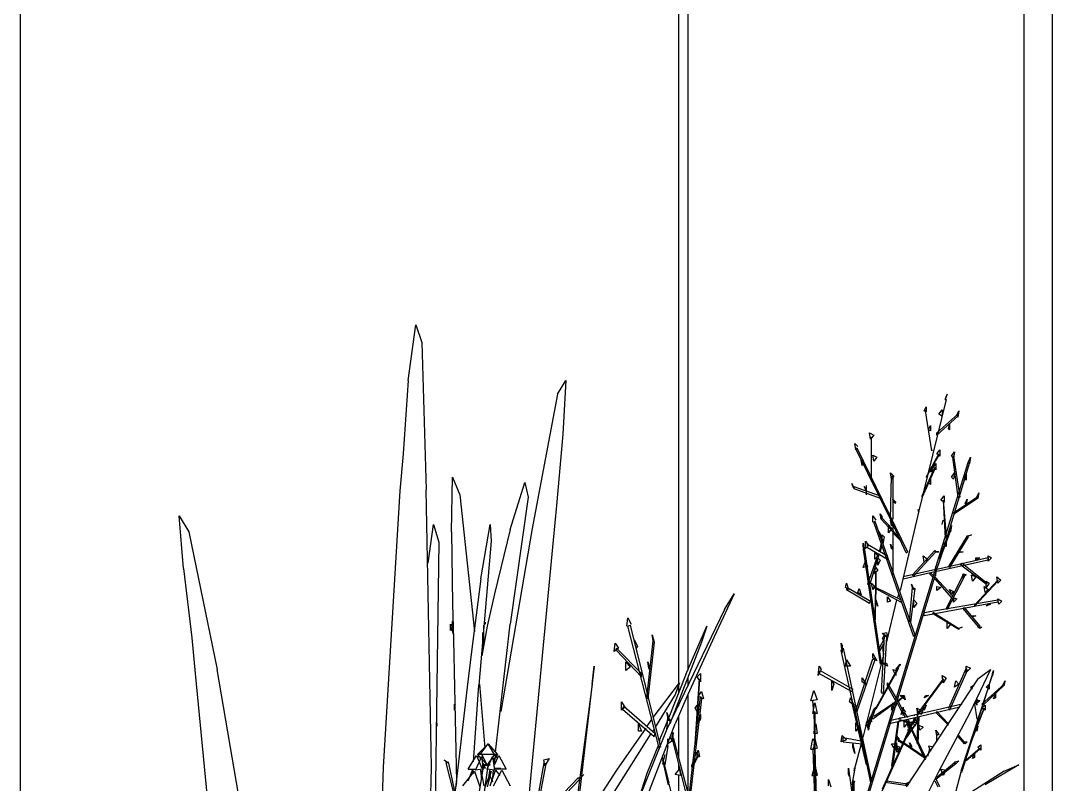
# Model space of a CAD drawing. Header units: millimetres. Extents: x -10.3 to 0, y 0 to 5.9.
# Drawn here: x -1.505 to -0.523, y 3.042 to 3.769 of the extents above; entities that cross this region are included whole.
import ezdxf

# ---------------------------------------------------------------- set-up
doc = ezdxf.new("R2010")
doc.units = ezdxf.units.MM

msp = doc.modelspace()

# ---------------------------------------------------------------- linework, layer by layer
for p, q in [((-0.55, 4.275), (-0.55, 3.01)), ((-0.523, 2.879), (-0.523, 4.275)), ((-1.505, 2.506), (-1.505, 4.238)), ((-0.879, 4.234), (-0.879, 3.137)), ((-0.87, 4.236), (-0.87, 3.151)), ((-1.136, 3.427), (-1.129, 3.48)), ((-1.129, 3.48), (-1.123, 3.463)), ((-1.123, 3.463), (-1.119, 3.323)), ((-1.136, 3.427), (-1.141, 3.357)), ((-0.994, 3.414), (-0.986, 3.427)), ((-0.986, 3.427), (-0.989, 3.376)), ((-0.994, 3.414), (-1.018, 3.286)), ((-0.624, 3.409), (-0.65, 3.303)), ((-0.623, 3.414), (-0.625, 3.409)), ((-0.625, 3.409), (-0.623, 3.414)), ((-0.625, 3.409), (-0.624, 3.409)), ((-0.645, 3.398), (-0.643, 3.402)), ((-0.643, 3.397), (-0.645, 3.398)), ((-0.643, 3.398), (-0.644, 3.398)), ((-0.644, 3.398), (-0.638, 3.36)), ((-0.643, 3.402), (-0.643, 3.397)), ((-0.631, 3.395), (-0.628, 3.399)), ((-0.628, 3.399), (-0.628, 3.393)), ((-0.614, 3.394), (-0.612, 3.398)), ((-0.612, 3.398), (-0.613, 3.392)), ((-0.633, 3.377), (-0.613, 3.395)), ((-0.613, 3.393), (-0.633, 3.375)), ((-0.628, 3.393), (-0.631, 3.395)), ((-0.613, 3.392), (-0.614, 3.394)), ((-0.613, 3.395), (-0.613, 3.393)), ((-0.641, 3.38), (-0.639, 3.384)), ((-0.639, 3.379), (-0.641, 3.38)), ((-0.639, 3.384), (-0.639, 3.379)), ((-0.622, 3.381), (-0.621, 3.385)), ((-0.621, 3.38), (-0.622, 3.381)), ((-0.621, 3.385), (-0.621, 3.38)), ((-0.989, 3.376), (-0.995, 3.308)), ((-0.696, 3.371), (-0.697, 3.377)), ((-0.697, 3.377), (-0.693, 3.375)), ((-0.693, 3.375), (-0.696, 3.371)), ((-0.695, 3.331), (-0.695, 3.373)), ((-0.695, 3.373), (-0.694, 3.373)), ((-0.633, 3.375), (-0.633, 3.377)), ((-0.71, 3.361), (-0.711, 3.367)), ((-0.711, 3.367), (-0.708, 3.364)), ((-0.71, 3.362), (-0.709, 3.363)), ((-0.676, 3.293), (-0.71, 3.362)), ((-0.709, 3.363), (-0.661, 3.264)), ((-0.638, 3.36), (-0.637, 3.361)), ((-0.633, 3.357), (-0.63, 3.361)), ((-0.63, 3.361), (-0.63, 3.355)), ((-0.619, 3.355), (-0.616, 3.359)), ((-0.616, 3.359), (-0.617, 3.353)), ((-1.141, 3.357), (-1.144, 3.322)), ((-0.704, 3.346), (-0.705, 3.351)), ((-0.705, 3.351), (-0.702, 3.348)), ((-0.693, 3.35), (-0.694, 3.356)), ((-0.694, 3.356), (-0.69, 3.354)), ((-0.69, 3.354), (-0.693, 3.35)), ((-0.631, 3.356), (-0.643, 3.335)), ((-0.642, 3.337), (-0.631, 3.357)), ((-0.635, 3.246), (-0.603, 3.349)), ((-0.63, 3.355), (-0.633, 3.357)), ((-0.631, 3.357), (-0.631, 3.356)), ((-0.602, 3.349), (-0.625, 3.272)), ((-0.617, 3.353), (-0.619, 3.355)), ((-0.618, 3.354), (-0.617, 3.355)), ((-0.618, 3.354), (-0.613, 3.316)), ((-0.617, 3.355), (-0.611, 3.316)), ((-0.603, 3.349), (-0.601, 3.354)), ((-0.603, 3.349), (-0.602, 3.349)), ((-0.601, 3.354), (-0.602, 3.348)), ((-0.702, 3.348), (-0.704, 3.346)), ((-0.676, 3.333), (-0.677, 3.339)), ((-0.677, 3.339), (-0.674, 3.336)), ((-0.647, 3.317), (-0.635, 3.344)), ((-0.635, 3.343), (-0.647, 3.316)), ((-0.639, 3.34), (-0.637, 3.344)), ((-0.638, 3.34), (-0.639, 3.34)), ((-0.637, 3.344), (-0.638, 3.34)), ((-0.636, 3.344), (-0.634, 3.348)), ((-0.635, 3.344), (-0.635, 3.343)), ((-0.634, 3.348), (-0.634, 3.342)), ((-0.619, 3.335), (-0.616, 3.339)), ((-0.616, 3.339), (-0.617, 3.333)), ((-1.095, 3.283), (-1.094, 3.335)), ((-1.094, 3.335), (-1.087, 3.318)), ((-1.039, 3.285), (-1.025, 3.33)), ((-1.025, 3.33), (-1.022, 3.316)), ((-0.712, 3.324), (-0.714, 3.329)), ((-0.714, 3.329), (-0.712, 3.325)), ((-0.695, 3.331), (-0.694, 3.331)), ((-0.677, 3.295), (-0.676, 3.336)), ((-0.676, 3.336), (-0.675, 3.336)), ((-0.674, 3.336), (-0.676, 3.333)), ((-0.675, 3.336), (-0.675, 3.295)), ((-0.643, 3.335), (-0.642, 3.337)), ((-0.641, 3.33), (-0.639, 3.334)), ((-0.639, 3.328), (-0.641, 3.33)), ((-0.639, 3.334), (-0.639, 3.328)), ((-0.617, 3.333), (-0.619, 3.335)), ((-0.607, 3.334), (-0.605, 3.338)), ((-0.605, 3.332), (-0.607, 3.334)), ((-0.605, 3.338), (-0.605, 3.332)), ((-1.144, 3.322), (-1.16, 3.059)), ((-1.114, 3.059), (-1.119, 3.323)), ((-0.712, 3.324), (-0.712, 3.326)), ((-0.712, 3.326), (-0.687, 3.317)), ((-0.712, 3.325), (-0.712, 3.324)), ((-0.712, 3.324), (-0.687, 3.315)), ((-0.702, 3.326), (-0.7, 3.322)), ((-0.7, 3.322), (-0.702, 3.326)), ((-0.7, 3.318), (-0.7, 3.327)), ((-0.595, 3.316), (-0.593, 3.32)), ((-0.593, 3.32), (-0.594, 3.315)), ((-1.087, 3.318), (-1.073, 3.188)), ((-1.022, 3.316), (-1.039, 3.195)), ((-0.687, 3.315), (-0.687, 3.317)), ((-0.673, 3.31), (-0.675, 3.314)), ((-0.675, 3.314), (-0.672, 3.311)), ((-0.672, 3.311), (-0.673, 3.31)), ((-0.647, 3.316), (-0.647, 3.317)), ((-0.629, 3.313), (-0.626, 3.317)), ((-0.626, 3.311), (-0.629, 3.313)), ((-0.627, 3.313), (-0.624, 3.278)), ((-0.627, 3.313), (-0.625, 3.277)), ((-0.626, 3.317), (-0.626, 3.311)), ((-0.617, 3.301), (-0.595, 3.316)), ((-0.594, 3.315), (-0.616, 3.3)), ((-0.613, 3.316), (-0.611, 3.316)), ((-0.606, 3.31), (-0.604, 3.314)), ((-0.605, 3.309), (-0.606, 3.31)), ((-0.604, 3.314), (-0.605, 3.309)), ((-0.595, 3.316), (-0.594, 3.315)), ((-0.995, 3.308), (-0.998, 3.275)), ((-0.686, 3.295), (-0.687, 3.3)), ((-0.687, 3.3), (-0.685, 3.297)), ((-0.65, 3.303), (-0.668, 3.227)), ((-0.65, 3.303), (-0.651, 3.304)), ((-0.651, 3.303), (-0.65, 3.303)), ((-0.616, 3.3), (-0.617, 3.301)), ((-1.35, 3.248), (-1.354, 3.298)), ((-1.354, 3.298), (-1.345, 3.283)), ((-1.117, 3.253), (-1.112, 3.29)), ((-1.112, 3.29), (-1.107, 3.273)), ((-1.067, 3.238), (-1.058, 3.29)), ((-1.058, 3.29), (-1.057, 3.274)), ((-0.694, 3.292), (-0.694, 3.298)), ((-0.694, 3.298), (-0.691, 3.294)), ((-0.693, 3.292), (-0.692, 3.293)), ((-0.655, 3.183), (-0.693, 3.292)), ((-0.692, 3.293), (-0.654, 3.185)), ((-0.686, 3.295), (-0.686, 3.297)), ((-0.686, 3.297), (-0.675, 3.285)), ((-0.685, 3.297), (-0.686, 3.295)), ((-0.686, 3.295), (-0.675, 3.283)), ((-0.675, 3.295), (-0.677, 3.295)), ((-0.676, 3.289), (-0.677, 3.294)), ((-0.677, 3.294), (-0.675, 3.288)), ((-0.662, 3.263), (-0.676, 3.293)), ((-0.628, 3.29), (-0.627, 3.294)), ((-1.345, 3.283), (-1.318, 3.152)), ((-1.095, 3.283), (-1.094, 3.214)), ((-1.039, 3.285), (-1.054, 3.224)), ((-1.018, 3.286), (-1.048, 3.112)), ((-0.686, 3.277), (-0.688, 3.283)), ((-0.688, 3.283), (-0.686, 3.279)), ((-0.685, 3.273), (-0.685, 3.28)), ((-0.685, 3.28), (-0.683, 3.278)), ((-0.679, 3.282), (-0.679, 3.289)), ((-0.679, 3.289), (-0.676, 3.286)), ((-0.676, 3.286), (-0.679, 3.282)), ((-0.676, 3.289), (-0.675, 3.289)), ((-0.675, 3.289), (-0.675, 3.242)), ((-0.668, 3.276), (-0.675, 3.284)), ((-0.675, 3.282), (-0.668, 3.275)), ((-0.63, 3.259), (-0.62, 3.285)), ((-0.62, 3.284), (-0.63, 3.257)), ((-0.621, 3.285), (-0.619, 3.289)), ((-0.62, 3.283), (-0.621, 3.285)), ((-0.619, 3.289), (-0.62, 3.283)), ((-0.62, 3.285), (-0.62, 3.284)), ((-0.604, 3.279), (-0.6, 3.28)), ((-0.6, 3.28), (-0.604, 3.278)), ((-1.107, 3.273), (-1.109, 3.137)), ((-1.057, 3.274), (-1.069, 3.137)), ((-0.998, 3.275), (-1.022, 3.025)), ((-0.703, 3.269), (-0.703, 3.272)), ((-0.703, 3.272), (-0.702, 3.265)), ((-0.701, 3.267), (-0.701, 3.274)), ((-0.701, 3.274), (-0.698, 3.27)), ((-0.699, 3.268), (-0.699, 3.271)), ((-0.699, 3.271), (-0.68, 3.26)), ((-0.686, 3.272), (-0.688, 3.264)), ((-0.686, 3.279), (-0.686, 3.277)), ((-0.685, 3.274), (-0.685, 3.276)), ((-0.685, 3.276), (-0.684, 3.275)), ((-0.683, 3.278), (-0.684, 3.273)), ((-0.684, 3.275), (-0.684, 3.272)), ((-0.676, 3.267), (-0.677, 3.271)), ((-0.677, 3.271), (-0.675, 3.266)), ((-0.668, 3.275), (-0.668, 3.276)), ((-0.625, 3.271), (-0.634, 3.245)), ((-0.626, 3.271), (-0.624, 3.275)), ((-0.624, 3.269), (-0.626, 3.271)), ((-0.625, 3.277), (-0.624, 3.278)), ((-0.624, 3.275), (-0.624, 3.269)), ((-0.604, 3.279), (-0.622, 3.25)), ((-0.603, 3.278), (-0.621, 3.249)), ((-0.604, 3.279), (-0.603, 3.278)), ((-0.604, 3.278), (-0.604, 3.279)), ((-0.702, 3.265), (-0.703, 3.269)), ((-0.703, 3.266), (-0.702, 3.268)), ((-0.703, 3.266), (-0.687, 3.157)), ((-0.702, 3.268), (-0.686, 3.158)), ((-0.698, 3.27), (-0.701, 3.267)), ((-0.699, 3.268), (-0.68, 3.257)), ((-0.688, 3.262), (-0.697, 3.232)), ((-0.692, 3.257), (-0.692, 3.263)), ((-0.692, 3.263), (-0.689, 3.26)), ((-0.689, 3.262), (-0.689, 3.261)), ((-0.687, 3.264), (-0.685, 3.27)), ((-0.675, 3.266), (-0.676, 3.267)), ((-0.662, 3.263), (-0.661, 3.264)), ((-0.635, 3.265), (-0.656, 3.242)), ((-0.634, 3.264), (-0.655, 3.241)), ((-0.635, 3.265), (-0.634, 3.264)), ((-0.635, 3.264), (-0.631, 3.264)), ((-0.634, 3.264), (-0.635, 3.264)), ((-0.631, 3.264), (-0.634, 3.264)), ((-0.612, 3.264), (-0.608, 3.264)), ((-0.608, 3.264), (-0.612, 3.263)), ((-0.612, 3.263), (-0.612, 3.264)), ((-0.703, 3.249), (-0.701, 3.255)), ((-0.701, 3.255), (-0.699, 3.25)), ((-0.69, 3.258), (-0.699, 3.233)), ((-0.689, 3.26), (-0.692, 3.257)), ((-0.689, 3.251), (-0.689, 3.258)), ((-0.689, 3.258), (-0.687, 3.256)), ((-0.687, 3.256), (-0.689, 3.251)), ((-0.68, 3.257), (-0.68, 3.26)), ((-0.646, 3.26), (-0.642, 3.257)), ((-0.645, 3.254), (-0.646, 3.26)), ((-0.642, 3.257), (-0.645, 3.254)), ((-0.584, 3.258), (-0.633, 3.247)), ((-0.584, 3.256), (-0.633, 3.245)), ((-0.63, 3.257), (-0.63, 3.259)), ((-0.61, 3.251), (-0.609, 3.253)), ((-0.586, 3.233), (-0.61, 3.251)), ((-0.609, 3.253), (-0.585, 3.234)), ((-0.596, 3.258), (-0.592, 3.258)), ((-0.592, 3.258), (-0.596, 3.256)), ((-0.596, 3.256), (-0.596, 3.258)), ((-0.584, 3.26), (-0.581, 3.258)), ((-0.584, 3.255), (-0.584, 3.26)), ((-0.584, 3.258), (-0.584, 3.256)), ((-0.581, 3.258), (-0.584, 3.255)), ((-1.35, 3.248), (-1.342, 3.182)), ((-0.709, 3.001), (-0.635, 3.245)), ((-0.634, 3.244), (-0.708, 3)), ((-0.699, 3.25), (-0.703, 3.249)), ((-0.693, 3.243), (-0.691, 3.249)), ((-0.689, 3.246), (-0.693, 3.243)), ((-0.691, 3.249), (-0.689, 3.246)), ((-0.691, 3.245), (-0.691, 3.23)), ((-0.691, 3.23), (-0.691, 3.245)), ((-0.675, 3.242), (-0.675, 3.243)), ((-0.634, 3.247), (-0.665, 3.24)), ((-0.665, 3.238), (-0.635, 3.245)), ((-0.656, 3.242), (-0.655, 3.241)), ((-0.64, 3.243), (-0.639, 3.244)), ((-0.636, 3.239), (-0.64, 3.243)), ((-0.636, 3.241), (-0.639, 3.244)), ((-0.634, 3.245), (-0.635, 3.246)), ((-0.635, 3.245), (-0.634, 3.244)), ((-0.634, 3.241), (-0.634, 3.25)), ((-0.608, 3.242), (-0.624, 3.21)), ((-0.622, 3.25), (-0.621, 3.249)), ((-0.609, 3.239), (-0.608, 3.243)), ((-0.605, 3.242), (-0.609, 3.239)), ((-0.608, 3.243), (-0.605, 3.242)), ((-0.608, 3.242), (-0.607, 3.24)), ((-0.6, 3.242), (-0.596, 3.24)), ((-0.599, 3.236), (-0.6, 3.242)), ((-1.067, 3.238), (-1.076, 3.169)), ((-0.72, 3.23), (-0.719, 3.234)), ((-0.719, 3.234), (-0.717, 3.228)), ((-0.697, 3.232), (-0.699, 3.233)), ((-0.694, 3.228), (-0.695, 3.234)), ((-0.695, 3.234), (-0.692, 3.231)), ((-0.692, 3.231), (-0.694, 3.228)), ((-0.693, 3.23), (-0.693, 3.231)), ((-0.693, 3.231), (-0.667, 3.218)), ((-0.665, 3.24), (-0.665, 3.238)), ((-0.656, 3.23), (-0.657, 3.233)), ((-0.657, 3.233), (-0.655, 3.228)), ((-0.618, 3.222), (-0.635, 3.24)), ((-0.635, 3.238), (-0.619, 3.22)), ((-0.633, 3.231), (-0.629, 3.23)), ((-0.633, 3.227), (-0.633, 3.231)), ((-0.607, 3.24), (-0.623, 3.209)), ((-0.596, 3.24), (-0.599, 3.236)), ((-0.575, 3.237), (-0.597, 3.213)), ((-0.575, 3.236), (-0.597, 3.212)), ((-0.588, 3.231), (-0.584, 3.228)), ((-0.587, 3.225), (-0.588, 3.231)), ((-0.586, 3.236), (-0.583, 3.234)), ((-0.586, 3.23), (-0.586, 3.236)), ((-0.585, 3.234), (-0.586, 3.233)), ((-0.583, 3.234), (-0.586, 3.23)), ((-0.576, 3.24), (-0.572, 3.237)), ((-0.575, 3.234), (-0.576, 3.24)), ((-0.575, 3.237), (-0.575, 3.236)), ((-0.572, 3.237), (-0.575, 3.234)), ((-1.054, 3.224), (-1.061, 3.193)), ((-0.826, 3.224), (-0.845, 3.183)), ((-0.835, 3.209), (-0.826, 3.224)), ((-0.717, 3.228), (-0.72, 3.23)), ((-0.719, 3.228), (-0.718, 3.23)), ((-0.719, 3.228), (-0.697, 3.215)), ((-0.718, 3.23), (-0.696, 3.217)), ((-0.708, 3.225), (-0.707, 3.229)), ((-0.705, 3.223), (-0.708, 3.225)), ((-0.707, 3.229), (-0.705, 3.223)), ((-0.693, 3.23), (-0.667, 3.216)), ((-0.691, 3.229), (-0.692, 3.193)), ((-0.692, 3.193), (-0.691, 3.229)), ((-0.68, 3.216), (-0.68, 3.221)), ((-0.68, 3.221), (-0.677, 3.217)), ((-0.67, 3.22), (-0.669, 3.224)), ((-0.659, 3.198), (-0.656, 3.23)), ((-0.654, 3.229), (-0.658, 3.197)), ((-0.656, 3.23), (-0.654, 3.229)), ((-0.655, 3.228), (-0.656, 3.23)), ((-0.629, 3.23), (-0.633, 3.227)), ((-0.621, 3.228), (-0.617, 3.226)), ((-0.619, 3.224), (-0.621, 3.228)), ((-0.617, 3.226), (-0.619, 3.224)), ((-0.584, 3.228), (-0.587, 3.225)), ((-1.094, 3.214), (-1.093, 3.18)), ((-0.697, 3.215), (-0.696, 3.217)), ((-0.691, 3.216), (-0.691, 3.218)), ((-0.691, 3.218), (-0.689, 3.212)), ((-0.689, 3.212), (-0.691, 3.216)), ((-0.681, 3.177), (-0.671, 3.218)), ((-0.677, 3.217), (-0.68, 3.216)), ((-0.667, 3.216), (-0.667, 3.218)), ((-0.655, 3.211), (-0.655, 3.218)), ((-0.655, 3.218), (-0.652, 3.215)), ((-0.652, 3.215), (-0.655, 3.211)), ((-0.645, 3.206), (-0.575, 3.218)), ((-0.575, 3.216), (-0.645, 3.203)), ((-0.616, 3.22), (-0.617, 3.218)), ((-0.617, 3.22), (-0.614, 3.219)), ((-0.617, 3.218), (-0.617, 3.219)), ((-0.614, 3.219), (-0.617, 3.216)), ((-0.617, 3.216), (-0.617, 3.219)), ((-0.597, 3.213), (-0.597, 3.212)), ((-0.582, 3.214), (-0.586, 3.212)), ((-0.586, 3.212), (-0.584, 3.214)), ((-0.584, 3.214), (-0.582, 3.214)), ((-0.575, 3.219), (-0.571, 3.217)), ((-0.574, 3.214), (-0.575, 3.219)), ((-0.575, 3.218), (-0.575, 3.216)), ((-0.571, 3.217), (-0.574, 3.214)), ((-0.835, 3.209), (-0.89, 3.095)), ((-0.645, 3.203), (-0.645, 3.206)), ((-0.637, 3.205), (-0.636, 3.206)), ((-0.612, 3.19), (-0.637, 3.205)), ((-0.636, 3.206), (-0.612, 3.191)), ((-0.624, 3.21), (-0.623, 3.209)), ((-0.608, 3.21), (-0.607, 3.211)), ((-0.593, 3.192), (-0.608, 3.21)), ((-0.607, 3.211), (-0.592, 3.193)), ((-0.6, 3.203), (-0.596, 3.203)), ((-0.599, 3.202), (-0.6, 3.203)), ((-0.596, 3.203), (-0.599, 3.202)), ((-1.096, 3.189), (-1.096, 3.195)), ((-1.096, 3.195), (-1.094, 3.192)), ((-1.094, 3.192), (-1.096, 3.189)), ((-1.095, 3.191), (-1.095, 3.192)), ((-1.095, 3.192), (-1.093, 3.186)), ((-1.094, 3.192), (-1.094, 3.198)), ((-1.094, 3.198), (-1.093, 3.197)), ((-1.094, 3.192), (-1.093, 3.192)), ((-1.061, 3.193), (-1.066, 3.165)), ((-1.064, 3.178), (-1.064, 3.194)), ((-1.063, 3.197), (-1.063, 3.196)), ((-1.063, 3.196), (-1.063, 3.195)), ((-1.053, 3.073), (-1.039, 3.195)), ((-0.928, 3.193), (-0.927, 3.201)), ((-0.927, 3.201), (-0.924, 3.195)), ((-0.927, 3.193), (-0.925, 3.194)), ((-0.897, 3.076), (-0.927, 3.193)), ((-0.925, 3.194), (-0.896, 3.078)), ((-0.872, 3.147), (-0.852, 3.193)), ((-0.852, 3.193), (-0.857, 3.178)), ((-0.658, 3.197), (-0.659, 3.198)), ((-0.623, 3.197), (-0.62, 3.195)), ((-0.623, 3.191), (-0.623, 3.197)), ((-0.62, 3.195), (-0.623, 3.191)), ((-0.613, 3.191), (-0.609, 3.192)), ((-0.609, 3.192), (-0.612, 3.191)), ((-0.594, 3.192), (-0.59, 3.192)), ((-0.592, 3.191), (-0.594, 3.192)), ((-0.592, 3.193), (-0.593, 3.192)), ((-0.59, 3.192), (-0.592, 3.191)), ((-1.342, 3.182), (-1.339, 3.148)), ((-1.095, 3.191), (-1.093, 3.185)), ((-1.065, 3.178), (-1.065, 3.187)), ((-0.903, 3.179), (-0.904, 3.185)), ((-0.904, 3.185), (-0.902, 3.178)), ((-0.845, 3.183), (-0.87, 3.128)), ((-0.683, 3.184), (-0.686, 3.13)), ((-0.685, 3.186), (-0.681, 3.187)), ((-0.68, 3.183), (-0.685, 3.186)), ((-0.683, 3.185), (-0.685, 3.181)), ((-0.681, 3.183), (-0.684, 3.129)), ((-0.683, 3.184), (-0.681, 3.183)), ((-0.682, 3.183), (-0.682, 3.184)), ((-0.681, 3.187), (-0.68, 3.183)), ((-0.654, 3.185), (-0.655, 3.183)), ((-0.612, 3.191), (-0.613, 3.191)), ((-0.612, 3.191), (-0.612, 3.19)), ((-1.093, 3.18), (-1.09, 3.045)), ((-1.065, 3.18), (-1.065, 3.171)), ((-0.94, 3.169), (-0.939, 3.177)), ((-0.936, 3.172), (-0.94, 3.169)), ((-0.939, 3.177), (-0.936, 3.172)), ((-0.938, 3.17), (-0.938, 3.172)), ((-0.938, 3.172), (-0.914, 3.148)), ((-0.919, 3.172), (-0.921, 3.18)), ((-0.921, 3.18), (-0.918, 3.174)), ((-0.918, 3.174), (-0.919, 3.172)), ((-0.909, 3.125), (-0.903, 3.179)), ((-0.902, 3.178), (-0.908, 3.124)), ((-0.903, 3.179), (-0.902, 3.178)), ((-0.902, 3.178), (-0.903, 3.179)), ((-0.857, 3.178), (-0.887, 3.1)), ((-0.723, 3.168), (-0.724, 3.177)), ((-0.724, 3.177), (-0.723, 3.175)), ((-0.724, 3.17), (-0.722, 3.172)), ((-0.723, 3.175), (-0.723, 3.168)), ((-0.722, 3.172), (-0.695, 3.046)), ((-0.683, 3.181), (-0.688, 3.172)), ((-0.683, 3.177), (-0.688, 3.169)), ((-0.688, 3.169), (-0.688, 3.172)), ((-0.685, 3.181), (-0.683, 3.181)), ((-0.684, 3.169), (-0.684, 3.176)), ((-0.684, 3.176), (-0.683, 3.175)), ((-1.076, 3.169), (-1.08, 3.135)), ((-0.938, 3.17), (-0.914, 3.145)), ((-0.713, 3.12), (-0.724, 3.17)), ((-0.703, 3.087), (-0.683, 3.167)), ((-0.694, 3.163), (-0.694, 3.167)), ((-0.694, 3.167), (-0.69, 3.16)), ((-0.69, 3.16), (-0.694, 3.163)), ((-0.959, 3.155), (-0.965, 3.103)), ((-0.961, 3.138), (-0.959, 3.155)), ((-0.929, 3.151), (-0.929, 3.159)), ((-0.929, 3.159), (-0.925, 3.154)), ((-0.925, 3.154), (-0.929, 3.151)), ((-0.907, 3.153), (-0.908, 3.159)), ((-0.908, 3.159), (-0.906, 3.152)), ((-0.906, 3.152), (-0.907, 3.153)), ((-0.746, 3.146), (-0.745, 3.155)), ((-0.745, 3.155), (-0.743, 3.152)), ((-0.72, 3.155), (-0.719, 3.161)), ((-0.715, 3.155), (-0.72, 3.155)), ((-0.719, 3.161), (-0.715, 3.155)), ((-0.71, 3.113), (-0.694, 3.162)), ((-0.692, 3.161), (-0.709, 3.112)), ((-0.694, 3.162), (-0.692, 3.161)), ((-0.669, 3.155), (-0.691, 3.115)), ((-0.687, 3.157), (-0.686, 3.158)), ((-0.685, 3.158), (-0.681, 3.158)), ((-0.68, 3.155), (-0.685, 3.158)), ((-0.681, 3.158), (-0.68, 3.155)), ((-0.672, 3.152), (-0.668, 3.157)), ((-0.668, 3.156), (-0.672, 3.152)), ((-0.669, 3.155), (-0.67, 3.152)), ((-0.668, 3.157), (-0.668, 3.156)), ((-0.605, 3.153), (-0.622, 3.115)), ((-0.605, 3.155), (-0.601, 3.153)), ((-0.605, 3.149), (-0.605, 3.155)), ((-0.605, 3.153), (-0.604, 3.151)), ((-0.601, 3.153), (-0.605, 3.149)), ((-1.339, 3.148), (-1.314, 2.894)), ((-1.283, 2.949), (-1.318, 3.152)), ((-0.914, 3.145), (-0.914, 3.148)), ((-0.872, 3.147), (-0.888, 3.106)), ((-0.87, 3.145), (-0.87, 3.136)), ((-0.863, 3.081), (-0.859, 3.143)), ((-0.859, 3.143), (-0.863, 3.081)), ((-0.861, 3.145), (-0.858, 3.148)), ((-0.858, 3.14), (-0.861, 3.145)), ((-0.858, 3.148), (-0.858, 3.14)), ((-0.743, 3.152), (-0.746, 3.146)), ((-0.745, 3.148), (-0.744, 3.151)), ((-0.745, 3.148), (-0.714, 3.131)), ((-0.744, 3.151), (-0.713, 3.133)), ((-0.704, 3.14), (-0.704, 3.144)), ((-0.704, 3.144), (-0.7, 3.137)), ((-0.67, 3.152), (-0.691, 3.114)), ((-0.675, 3.152), (-0.672, 3.151)), ((-0.672, 3.146), (-0.675, 3.152)), ((-0.672, 3.151), (-0.672, 3.146)), ((-0.594, 3.143), (-0.662, 3.04)), ((-0.627, 3.143), (-0.652, 3.109)), ((-0.628, 3.146), (-0.624, 3.144)), ((-0.627, 3.139), (-0.628, 3.146)), ((-0.624, 3.144), (-0.627, 3.139)), ((-0.627, 3.143), (-0.627, 3.142)), ((-0.604, 3.151), (-0.621, 3.113)), ((-0.58, 3.147), (-0.61, 3.055)), ((-0.609, 3.055), (-0.58, 3.147)), ((-0.582, 3.152), (-0.602, 3.11)), ((-0.594, 3.143), (-0.582, 3.152)), ((-0.58, 3.148), (-0.579, 3.151)), ((-0.579, 3.151), (-0.58, 3.146)), ((-0.58, 3.146), (-0.58, 3.148)), ((-1.109, 3.137), (-1.112, 2.877)), ((-1.08, 3.135), (-1.11, 2.875)), ((-1.074, 3.064), (-1.069, 3.137)), ((-1.063, 3.077), (-1.068, 3.138)), ((-0.961, 3.138), (-0.979, 3.001)), ((-0.903, 3.106), (-0.878, 3.139)), ((-0.878, 3.139), (-0.882, 3.128)), ((-0.879, 3.136), (-0.879, 3.129)), ((-0.733, 3.132), (-0.733, 3.141)), ((-0.733, 3.141), (-0.731, 3.138)), ((-0.731, 3.138), (-0.733, 3.132)), ((-0.714, 3.131), (-0.713, 3.133)), ((-0.7, 3.137), (-0.704, 3.14)), ((-0.671, 3.124), (-0.68, 3.139)), ((-0.68, 3.136), (-0.68, 3.139)), ((-0.672, 3.122), (-0.68, 3.136)), ((-0.627, 3.142), (-0.652, 3.108)), ((-0.616, 3.135), (-0.615, 3.141)), ((-0.612, 3.138), (-0.616, 3.135)), ((-0.615, 3.141), (-0.612, 3.138)), ((-0.601, 3.135), (-0.598, 3.137)), ((-0.601, 3.135), (-0.599, 3.133)), ((-0.598, 3.137), (-0.598, 3.136)), ((-0.59, 3.119), (-0.569, 3.138)), ((-0.569, 3.137), (-0.589, 3.118)), ((-0.586, 3.135), (-0.583, 3.138)), ((-0.583, 3.133), (-0.586, 3.135)), ((-0.583, 3.138), (-0.583, 3.133)), ((-0.57, 3.137), (-0.568, 3.141)), ((-0.568, 3.141), (-0.569, 3.138)), ((-0.569, 3.138), (-0.569, 3.137)), ((-0.908, 3.124), (-0.909, 3.125)), ((-0.882, 3.128), (-0.901, 3.097)), ((-0.87, 3.128), (-0.882, 3.1)), ((-0.873, 2.992), (-0.858, 3.126)), ((-0.857, 3.124), (-0.872, 2.993)), ((-0.87, 3.128), (-0.87, 3.034)), ((-0.86, 3.126), (-0.857, 3.131)), ((-0.855, 3.124), (-0.86, 3.126)), ((-0.858, 3.126), (-0.857, 3.124)), ((-0.857, 3.131), (-0.855, 3.124)), ((-0.753, 3.122), (-0.75, 3.132)), ((-0.747, 3.123), (-0.753, 3.122)), ((-0.751, 3.122), (-0.75, 3.123)), ((-0.75, 3.132), (-0.747, 3.123)), ((-0.716, 3.121), (-0.715, 3.125)), ((-0.715, 3.125), (-0.712, 3.118)), ((-0.686, 3.13), (-0.684, 3.129)), ((-0.67, 3.122), (-0.665, 3.126)), ((-0.664, 3.126), (-0.67, 3.121)), ((-0.668, 3.127), (-0.664, 3.127)), ((-0.663, 3.123), (-0.668, 3.127)), ((-0.665, 3.126), (-0.664, 3.126)), ((-0.664, 3.127), (-0.663, 3.123)), ((-0.641, 3.127), (-0.645, 3.125)), ((-0.645, 3.125), (-0.643, 3.127)), ((-0.643, 3.127), (-0.641, 3.127)), ((-0.596, 3.122), (-0.595, 3.124)), ((-0.596, 3.119), (-0.595, 3.123)), ((-0.595, 3.124), (-0.595, 3.123)), ((-0.595, 3.123), (-0.592, 3.122)), ((-0.579, 3.124), (-0.577, 3.129)), ((-0.577, 3.125), (-0.579, 3.124)), ((-0.577, 3.129), (-0.577, 3.125)), ((-1.092, 3.113), (-1.092, 3.119)), ((-1.092, 3.119), (-1.091, 3.118)), ((-1.092, 3.113), (-1.091, 3.113)), ((-0.933, 3.113), (-0.933, 3.121)), ((-0.933, 3.121), (-0.93, 3.116)), ((-0.93, 3.116), (-0.933, 3.113)), ((-0.932, 3.114), (-0.931, 3.117)), ((-0.932, 3.114), (-0.902, 3.088)), ((-0.931, 3.117), (-0.901, 3.091)), ((-0.879, 3.122), (-0.879, 3.117)), ((-0.863, 3.115), (-0.861, 3.118)), ((-0.86, 3.11), (-0.863, 3.115)), ((-0.861, 3.118), (-0.86, 3.11)), ((-0.75, 3.111), (-0.751, 3.122)), ((-0.751, 3.11), (-0.749, 3.12)), ((-0.749, 3.12), (-0.747, 3.11)), ((-0.712, 3.118), (-0.716, 3.121)), ((-0.7, 3.061), (-0.714, 3.121)), ((-0.714, 3.121), (-0.7, 3.061)), ((-0.712, 3.118), (-0.708, 3.099)), ((-0.709, 3.112), (-0.71, 3.113)), ((-0.699, 3.097), (-0.693, 3.114)), ((-0.691, 3.116), (-0.697, 3.099)), ((-0.694, 3.105), (-0.673, 3.12)), ((-0.672, 3.121), (-0.693, 3.107)), ((-0.693, 3.114), (-0.691, 3.116)), ((-0.609, 3.119), (-0.678, 3.103)), ((-0.611, 3.116), (-0.678, 3.1)), ((-0.676, 3.113), (-0.675, 3.12)), ((-0.674, 3.118), (-0.676, 3.113)), ((-0.675, 3.12), (-0.674, 3.118)), ((-0.671, 3.12), (-0.672, 3.117)), ((-0.666, 3.111), (-0.671, 3.121)), ((-0.67, 3.122), (-0.666, 3.114)), ((-0.667, 3.109), (-0.665, 3.116)), ((-0.665, 3.115), (-0.667, 3.109)), ((-0.665, 3.113), (-0.666, 3.114)), ((-0.666, 3.114), (-0.665, 3.114)), ((-0.666, 3.114), (-0.666, 3.111)), ((-0.665, 3.116), (-0.665, 3.115)), ((-0.665, 3.114), (-0.663, 3.112)), ((-0.665, 3.108), (-0.665, 3.113)), ((-0.651, 3.11), (-0.652, 3.115)), ((-0.652, 3.115), (-0.648, 3.113)), ((-0.651, 3.105), (-0.651, 3.114)), ((-0.648, 3.113), (-0.65, 3.11)), ((-0.645, 3.116), (-0.648, 3.109)), ((-0.648, 3.109), (-0.645, 3.116)), ((-0.645, 3.118), (-0.643, 3.118)), ((-0.643, 3.118), (-0.645, 3.113)), ((-0.645, 3.113), (-0.645, 3.118)), ((-0.622, 3.115), (-0.621, 3.113)), ((-0.6, 3.084), (-0.588, 3.115)), ((-0.588, 3.115), (-0.6, 3.084)), ((-0.595, 3.12), (-0.597, 3.119)), ((-0.597, 3.119), (-0.595, 3.105)), ((-0.596, 3.122), (-0.595, 3.122)), ((-0.592, 3.122), (-0.596, 3.119)), ((-0.595, 3.122), (-0.595, 3.12)), ((-0.595, 3.118), (-0.595, 3.119)), ((-0.595, 3.119), (-0.595, 3.118)), ((-0.589, 3.118), (-0.59, 3.119)), ((-0.59, 3.115), (-0.587, 3.118)), ((-0.587, 3.113), (-0.59, 3.115)), ((-0.587, 3.118), (-0.587, 3.113)), ((-0.905, 3.104), (-0.909, 3.098)), ((-0.904, 3.104), (-0.905, 3.104)), ((-0.889, 3.104), (-0.897, 3.085)), ((-0.888, 3.103), (-0.89, 3.111)), ((-0.89, 3.111), (-0.888, 3.105)), ((-0.89, 3.094), (-0.889, 3.106)), ((-0.889, 3.106), (-0.887, 3.104)), ((-0.888, 3.105), (-0.888, 3.103)), ((-0.887, 3.104), (-0.887, 3.1)), ((-0.879, 3.107), (-0.879, 3.068)), ((-0.86, 3.101), (-0.858, 3.109)), ((-0.858, 3.105), (-0.86, 3.101)), ((-0.858, 3.109), (-0.858, 3.105)), ((-0.747, 3.11), (-0.751, 3.11)), ((-0.75, 3.11), (-0.749, 3.078)), ((-0.749, 3.055), (-0.749, 3.112)), ((-0.749, 3.112), (-0.749, 3.11)), ((-0.749, 3.11), (-0.749, 3.052)), ((-0.699, 3.101), (-0.694, 3.111)), ((-0.696, 3.104), (-0.699, 3.101)), ((-0.698, 3.102), (-0.695, 3.108)), ((-0.695, 3.106), (-0.697, 3.106)), ((-0.697, 3.106), (-0.696, 3.105)), ((-0.656, 3.1), (-0.669, 3.104)), ((-0.669, 3.104), (-0.667, 3.104)), ((-0.668, 3.106), (-0.668, 3.105)), ((-0.668, 3.105), (-0.668, 3.106)), ((-0.667, 3.104), (-0.655, 3.101)), ((-0.663, 3.112), (-0.665, 3.108)), ((-0.665, 3.11), (-0.664, 3.111)), ((-0.665, 3.11), (-0.663, 3.106)), ((-0.664, 3.111), (-0.661, 3.106)), ((-0.662, 3.104), (-0.661, 3.102)), ((-0.659, 3.102), (-0.66, 3.104)), ((-0.656, 3.101), (-0.654, 3.106)), ((-0.654, 3.108), (-0.655, 3.108)), ((-0.654, 3.105), (-0.655, 3.101)), ((-0.654, 3.106), (-0.654, 3.105)), ((-0.653, 3.103), (-0.654, 3.106)), ((-0.653, 3.106), (-0.653, 3.103)), ((-0.65, 3.106), (-0.653, 3.101)), ((-0.653, 3.101), (-0.65, 3.106)), ((-0.652, 3.109), (-0.652, 3.108)), ((-0.651, 3.106), (-0.652, 3.082)), ((-0.651, 3.11), (-0.651, 3.112)), ((-0.651, 3.112), (-0.65, 3.112)), ((-0.65, 3.107), (-0.651, 3.081)), ((-0.65, 3.109), (-0.65, 3.111)), ((-0.622, 3.1), (-0.633, 3.112)), ((-0.633, 3.11), (-0.633, 3.112)), ((-0.622, 3.099), (-0.633, 3.11)), ((-0.602, 3.11), (-0.631, 3.055)), ((-0.595, 3.105), (-0.594, 3.105)), ((-1.109, 3.101), (-1.109, 3.1)), ((-1.109, 3.1), (-1.109, 3.098)), ((-0.89, 3.095), (-0.981, 2.87)), ((-0.965, 3.103), (-0.973, 3.034)), ((-0.966, 2.882), (-0.882, 3.1)), ((-0.91, 3.096), (-0.938, 3.056)), ((-0.917, 3.093), (-0.917, 3.1)), ((-0.917, 3.1), (-0.914, 3.093)), ((-0.903, 3.093), (-0.902, 3.095)), ((-0.75, 3.091), (-0.748, 3.1)), ((-0.748, 3.1), (-0.747, 3.091)), ((-0.71, 3.093), (-0.71, 3.101)), ((-0.71, 3.101), (-0.707, 3.098)), ((-0.707, 3.098), (-0.71, 3.093)), ((-0.707, 3.097), (-0.696, 3.044)), ((-0.7, 3.101), (-0.701, 3.098)), ((-0.701, 3.098), (-0.699, 3.1)), ((-0.7, 3.102), (-0.697, 3.1)), ((-0.698, 3.094), (-0.7, 3.102)), ((-0.7, 3.101), (-0.699, 3.101)), ((-0.699, 3.101), (-0.697, 3.102)), ((-0.699, 3.101), (-0.698, 3.101)), ((-0.697, 3.099), (-0.699, 3.097)), ((-0.697, 3.1), (-0.698, 3.094)), ((-0.695, 3.103), (-0.695, 3.102)), ((-0.657, 3.1), (-0.685, 3.038)), ((-0.685, 3.036), (-0.656, 3.1)), ((-0.678, 3.1), (-0.678, 3.103)), ((-0.67, 3.102), (-0.676, 3.06)), ((-0.675, 3.059), (-0.669, 3.102)), ((-0.671, 3.102), (-0.67, 3.102)), ((-0.664, 3.103), (-0.661, 3.101)), ((-0.664, 3.097), (-0.664, 3.103)), ((-0.661, 3.101), (-0.664, 3.097)), ((-0.654, 3.099), (-0.664, 3.084)), ((-0.664, 3.084), (-0.654, 3.099)), ((-0.66, 3.096), (-0.661, 3.1)), ((-0.661, 3.1), (-0.658, 3.096)), ((-0.661, 3.094), (-0.657, 3.097)), ((-0.657, 3.094), (-0.661, 3.094)), ((-0.66, 3.101), (-0.658, 3.096)), ((-0.658, 3.096), (-0.66, 3.096)), ((-0.657, 3.098), (-0.659, 3.1)), ((-0.657, 3.102), (-0.652, 3.101)), ((-0.654, 3.099), (-0.657, 3.102)), ((-0.657, 3.097), (-0.657, 3.094)), ((-0.643, 3.067), (-0.657, 3.096)), ((-0.657, 3.094), (-0.644, 3.066)), ((-0.655, 3.101), (-0.656, 3.1)), ((-0.652, 3.101), (-0.654, 3.099)), ((-0.653, 3.1), (-0.654, 3.098)), ((-0.654, 3.098), (-0.653, 3.099)), ((-0.653, 3.103), (-0.652, 3.103)), ((-0.653, 3.103), (-0.653, 3.101)), ((-0.652, 3.103), (-0.652, 3.101)), ((-0.649, 3.094), (-0.65, 3.099)), ((-0.65, 3.099), (-0.646, 3.097)), ((-0.646, 3.097), (-0.649, 3.094)), ((-0.633, 3.089), (-0.634, 3.094)), ((-0.634, 3.094), (-0.631, 3.09)), ((-0.596, 3.096), (-0.594, 3.098)), ((-0.595, 3.093), (-0.596, 3.096)), ((-0.594, 3.098), (-0.595, 3.093)), ((-0.94, 3.035), (-0.905, 3.091)), ((-0.914, 3.093), (-0.917, 3.093)), ((-0.902, 3.088), (-0.901, 3.091)), ((-0.897, 3.085), (-0.897, 3.083)), ((-0.889, 3.077), (-0.889, 3.086)), ((-0.885, 3.084), (-0.889, 3.081)), ((-0.887, 3.087), (-0.885, 3.084)), ((-0.885, 3.088), (-0.884, 3.092)), ((-0.884, 3.092), (-0.885, 3.083)), ((-0.885, 3.083), (-0.885, 3.088)), ((-0.885, 3.086), (-0.884, 3.087)), ((-0.885, 3.086), (-0.871, 3.03)), ((-0.884, 3.087), (-0.869, 3.031)), ((-0.753, 3.076), (-0.751, 3.086)), ((-0.751, 3.086), (-0.749, 3.083)), ((-0.747, 3.091), (-0.75, 3.091)), ((-0.75, 3.076), (-0.749, 3.086)), ((-0.749, 3.086), (-0.747, 3.077)), ((-0.724, 3.083), (-0.723, 3.089)), ((-0.719, 3.085), (-0.724, 3.083)), ((-0.723, 3.089), (-0.719, 3.085)), ((-0.722, 3.083), (-0.722, 3.087)), ((-0.722, 3.087), (-0.705, 3.084)), ((-0.704, 3.081), (-0.705, 3.084)), ((-0.669, 3.083), (-0.671, 3.088)), ((-0.671, 3.088), (-0.669, 3.086)), ((-0.669, 3.086), (-0.669, 3.083)), ((-0.669, 3.084), (-0.669, 3.085)), ((-0.669, 3.085), (-0.664, 3.082)), ((-0.669, 3.084), (-0.665, 3.081)), ((-0.633, 3.083), (-0.633, 3.09)), ((-0.633, 3.09), (-0.632, 3.09)), ((-0.631, 3.09), (-0.633, 3.089)), ((-0.613, 3.088), (-0.607, 3.081)), ((-0.607, 3.083), (-0.612, 3.089)), ((-1.06, 3.081), (-1.07, 3.071)), ((-1.067, 3.072), (-1.06, 3.081)), ((-1.054, 3.071), (-1.06, 3.081)), ((-1.06, 3.081), (-1.051, 3.071)), ((-0.898, 3.08), (-0.909, 3.053)), ((-0.889, 3.079), (-0.892, 3.061)), ((-0.861, 3.071), (-0.86, 3.075)), ((-0.86, 3.075), (-0.859, 3.069)), ((-0.753, 3.076), (-0.749, 3.076)), ((-0.751, 3.076), (-0.75, 3.078)), ((-0.751, 3.076), (-0.749, 3.02)), ((-0.75, 3.078), (-0.749, 3.077)), ((-0.747, 3.077), (-0.75, 3.076)), ((-0.749, 3.076), (-0.745, 2.923)), ((-0.748, 3.022), (-0.749, 3.076)), ((-0.722, 3.083), (-0.704, 3.081)), ((-0.713, 3.078), (-0.713, 3.081)), ((-0.713, 3.081), (-0.711, 3.072)), ((-0.711, 3.072), (-0.713, 3.078)), ((-0.705, 3.081), (-0.712, 3.055)), ((-0.676, 3.081), (-0.673, 3.081)), ((-0.673, 3.076), (-0.676, 3.081)), ((-0.674, 3.078), (-0.675, 3.078)), ((-0.675, 3.078), (-0.673, 3.077)), ((-0.673, 3.081), (-0.673, 3.076)), ((-0.672, 3.079), (-0.671, 3.08)), ((-0.672, 3.078), (-0.669, 3.079)), ((-0.672, 3.077), (-0.672, 3.078)), ((-0.672, 3.078), (-0.669, 3.075)), ((-0.668, 3.075), (-0.672, 3.078)), ((-0.672, 3.076), (-0.67, 3.073)), ((-0.672, 3.076), (-0.671, 3.076)), ((-0.671, 3.073), (-0.671, 3.082)), ((-0.671, 3.08), (-0.671, 3.078)), ((-0.67, 3.073), (-0.669, 3.075)), ((-0.669, 3.079), (-0.668, 3.075)), ((-0.664, 3.082), (-0.645, 3.069)), ((-0.664, 3.081), (-0.645, 3.068)), ((-0.657, 3.076), (-0.659, 3.082)), ((-0.659, 3.082), (-0.657, 3.079)), ((-0.657, 3.079), (-0.657, 3.076)), ((-0.651, 3.081), (-0.652, 3.082)), ((-0.64, 3.076), (-0.642, 3.069)), ((-0.636, 3.078), (-0.641, 3.079)), ((-0.641, 3.079), (-0.639, 3.074)), ((-0.64, 3.076), (-0.639, 3.075)), ((-0.639, 3.075), (-0.639, 3.074)), ((-0.608, 3.083), (-0.604, 3.083)), ((-0.606, 3.081), (-0.608, 3.083)), ((-0.604, 3.083), (-0.606, 3.081)), ((-0.605, 3.066), (-0.592, 3.077)), ((-0.592, 3.076), (-0.605, 3.065)), ((-0.594, 3.078), (-0.591, 3.08)), ((-0.591, 3.075), (-0.594, 3.078)), ((-0.592, 3.077), (-0.592, 3.076)), ((-0.591, 3.08), (-0.591, 3.075)), ((-1.099, 3.063), (-1.102, 3.066)), ((-1.102, 3.066), (-1.098, 3.063)), ((-1.1, 3.063), (-1.098, 3.064)), ((-1.098, 3.064), (-1.092, 3.036)), ((-1.079, 3.057), (-1.071, 3.07)), ((-1.072, 3.056), (-1.066, 3.069)), ((-1.071, 3.07), (-1.066, 3.058)), ((-1.067, 3.072), (-1.07, 3.071)), ((-1.07, 3.071), (-1.061, 3.061)), ((-1.054, 3.071), (-1.07, 3.071)), ((-1.069, 3.07), (-1.07, 3.068)), ((-1.067, 3.066), (-1.068, 3.069)), ((-1.061, 3.061), (-1.066, 3.071)), ((-1.066, 3.069), (-1.065, 3.057)), ((-1.054, 3.071), (-1.061, 3.061)), ((-1.061, 3.057), (-1.056, 3.069)), ((-1.061, 3.061), (-1.058, 3.064)), ((-1.056, 3.069), (-1.054, 3.056)), ((-1.051, 3.071), (-1.055, 3.066)), ((-1.053, 3.063), (-1.055, 3.067)), ((-1.054, 3.071), (-1.051, 3.071)), ((-1.051, 3.071), (-1.054, 3.071)), ((-1.054, 3.061), (-1.05, 3.07)), ((-1.054, 3.062), (-1.053, 3.07)), ((-1.054, 3.065), (-1.053, 3.068)), ((-1.053, 3.07), (-1.051, 3.067)), ((-1.05, 3.07), (-1.043, 3.057)), ((-1.007, 3.066), (-1.002, 3.067)), ((-1.006, 3.06), (-1.007, 3.066)), ((-1.002, 3.067), (-1.006, 3.06)), ((-0.892, 3.071), (-0.894, 3.062)), ((-0.894, 3.068), (-0.888, 3.044)), ((-0.894, 3.066), (-0.889, 3.043)), ((-0.864, 3.066), (-0.865, 3.066)), ((-0.861, 3.068), (-0.864, 3.062)), ((-0.863, 3.069), (-0.862, 3.073)), ((-0.863, 3.064), (-0.86, 3.071)), ((-0.861, 3.068), (-0.863, 3.066)), ((-0.862, 3.073), (-0.861, 3.068)), ((-0.86, 3.071), (-0.861, 3.068)), ((-0.859, 3.069), (-0.861, 3.068)), ((-0.645, 3.068), (-0.645, 3.069)), ((-0.616, 3.064), (-0.612, 3.065)), ((-0.615, 3.062), (-0.616, 3.064)), ((-0.612, 3.065), (-0.615, 3.062)), ((-0.605, 3.065), (-0.605, 3.066)), ((-0.599, 3.067), (-0.597, 3.072)), ((-0.597, 3.068), (-0.599, 3.067)), ((-0.597, 3.072), (-0.597, 3.068)), ((-1.16, 3.059), (-1.171, 2.719)), ((-1.122, 2.719), (-1.114, 3.059)), ((-1.092, 3.032), (-1.1, 3.063)), ((-1.084, 3.041), (-1.073, 3.055)), ((-1.079, 3.057), (-1.071, 3.057)), ((-1.079, 3.046), (-1.075, 3.056)), ((-1.075, 3.055), (-1.075, 3.057)), ((-1.075, 3.056), (-1.074, 3.053)), ((-1.073, 3.055), (-1.068, 3.04)), ((-1.065, 3.057), (-1.072, 3.056)), ((-1.07, 3.024), (-1.064, 3.061)), ((-1.066, 3.047), (-1.067, 3.056)), ((-1.067, 3.056), (-1.064, 3.041)), ((-1.065, 3.063), (-1.063, 3.058)), ((-1.063, 3.058), (-1.065, 3.058)), ((-1.064, 3.061), (-1.06, 3.06)), ((-1.059, 3.061), (-1.064, 3.061)), ((-1.064, 3.031), (-1.06, 3.06)), ((-1.063, 3.04), (-1.057, 3.055)), ((-1.061, 3.061), (-1.061, 3.062)), ((-1.054, 3.056), (-1.061, 3.057)), ((-1.057, 3.055), (-1.061, 3.04)), ((-1.058, 3.061), (-1.06, 3.06)), ((-1.06, 3.045), (-1.058, 3.057)), ((-1.058, 3.041), (-1.053, 3.056)), ((-1.056, 3.046), (-1.055, 3.056)), ((-1.055, 3.041), (-1.047, 3.056)), ((-1.054, 3.058), (-1.048, 3.058)), ((-1.043, 3.057), (-1.054, 3.057)), ((-1.053, 3.056), (-1.049, 3.051)), ((-1.047, 3.056), (-1.039, 3.041)), ((-1.007, 3.063), (-1.017, 3.006)), ((-1.005, 3.062), (-1.016, 3.005)), ((-1.007, 3.063), (-1.005, 3.062)), ((-0.938, 3.056), (-0.954, 3.031)), ((-0.892, 3.061), (-0.894, 3.062)), ((-0.882, 3.052), (-0.878, 3.057)), ((-0.879, 3.062), (-0.879, 3.056)), ((-0.878, 3.057), (-0.877, 3.051)), ((-0.864, 3.063), (-0.866, 3.061)), ((-0.864, 3.061), (-0.866, 3.059)), ((-0.866, 3.059), (-0.866, 3.061)), ((-0.749, 3.06), (-0.752, 3.051)), ((-0.749, 3.052), (-0.749, 3.055)), ((-0.748, 3.057), (-0.747, 3.051)), ((-0.717, 3.052), (-0.717, 3.058)), ((-0.717, 3.058), (-0.716, 3.05)), ((-0.711, 3.058), (-0.714, 3.042)), ((-0.712, 3.058), (-0.711, 3.058)), ((-0.676, 3.06), (-0.675, 3.059)), ((-0.569, 3.055), (-0.66, 2.997)), ((-0.631, 3.055), (-0.645, 3.027)), ((-0.615, 3.062), (-0.634, 3.047)), ((-0.616, 3.063), (-0.633, 3.049)), ((-0.629, 3.057), (-0.624, 3.056)), ((-0.627, 3.051), (-0.629, 3.057)), ((-0.624, 3.056), (-0.627, 3.051)), ((-0.616, 3.063), (-0.615, 3.062)), ((-0.61, 3.055), (-0.609, 3.055)), ((-0.555, 3.061), (-0.587, 3.042)), ((-0.569, 3.055), (-0.555, 3.061)), ((-1.059, 3.052), (-1.058, 3.05)), ((-1.058, 3.05), (-1.056, 3.045)), ((-0.974, 3.049), (-1.025, 2.996)), ((-0.973, 3.047), (-1.025, 2.993)), ((-0.974, 3.049), (-0.973, 3.047)), ((-0.972, 3.049), (-0.974, 3.048)), ((-0.973, 3.048), (-0.974, 3.048)), ((-0.972, 3.048), (-0.973, 3.048)), ((-0.969, 3.052), (-0.971, 3.05)), ((-0.971, 3.05), (-0.969, 3.052)), ((-0.909, 3.053), (-0.919, 3.021)), ((-0.877, 3.051), (-0.882, 3.052)), ((-0.879, 3.051), (-0.879, 3.006)), ((-0.752, 3.051), (-0.749, 3.051)), ((-0.747, 3.051), (-0.748, 3.051)), ((-0.736, 3.041), (-0.736, 3.047)), ((-0.736, 3.047), (-0.734, 3.04)), ((-0.716, 3.05), (-0.717, 3.052)), ((-0.717, 3.051), (-0.716, 3.051)), ((-0.716, 3.051), (-0.697, 2.902)), ((-0.713, 3.045), (-0.712, 3.046)), ((-0.713, 3.046), (-0.711, 3.045)), ((-0.711, 3.045), (-0.713, 3.046)), ((-0.713, 3.034), (-0.713, 3.045)), ((-0.712, 3.046), (-0.712, 3.032)), ((-0.695, 3.046), (-0.696, 3.044)), ((-0.681, 3.046), (-0.661, 3.043)), ((-0.68, 3.044), (-0.681, 3.046)), ((-0.663, 3.043), (-0.659, 3.045)), ((-0.659, 3.045), (-0.659, 3.044)), ((-0.635, 3.046), (-0.632, 3.04)), ((-0.63, 3.04), (-0.634, 3.048)), ((-0.61, 3.054), (-0.615, 3.036)), ((-0.609, 3.054), (-0.61, 3.054)), ((-1.09, 3.044), (-1.108, 2.956)), ((-0.888, 3.044), (-0.889, 3.043)), ((-0.889, 3.042), (-0.888, 3.043)), ((-0.888, 3.043), (-0.873, 2.984)), ((-0.661, 3.041), (-0.68, 3.044)), ((-0.663, 3.043), (-0.66, 3.042)), ((-0.661, 3.043), (-0.66, 3.042))]:
    msp.add_line(p, q)

doc.saveas('drawing.dxf')
